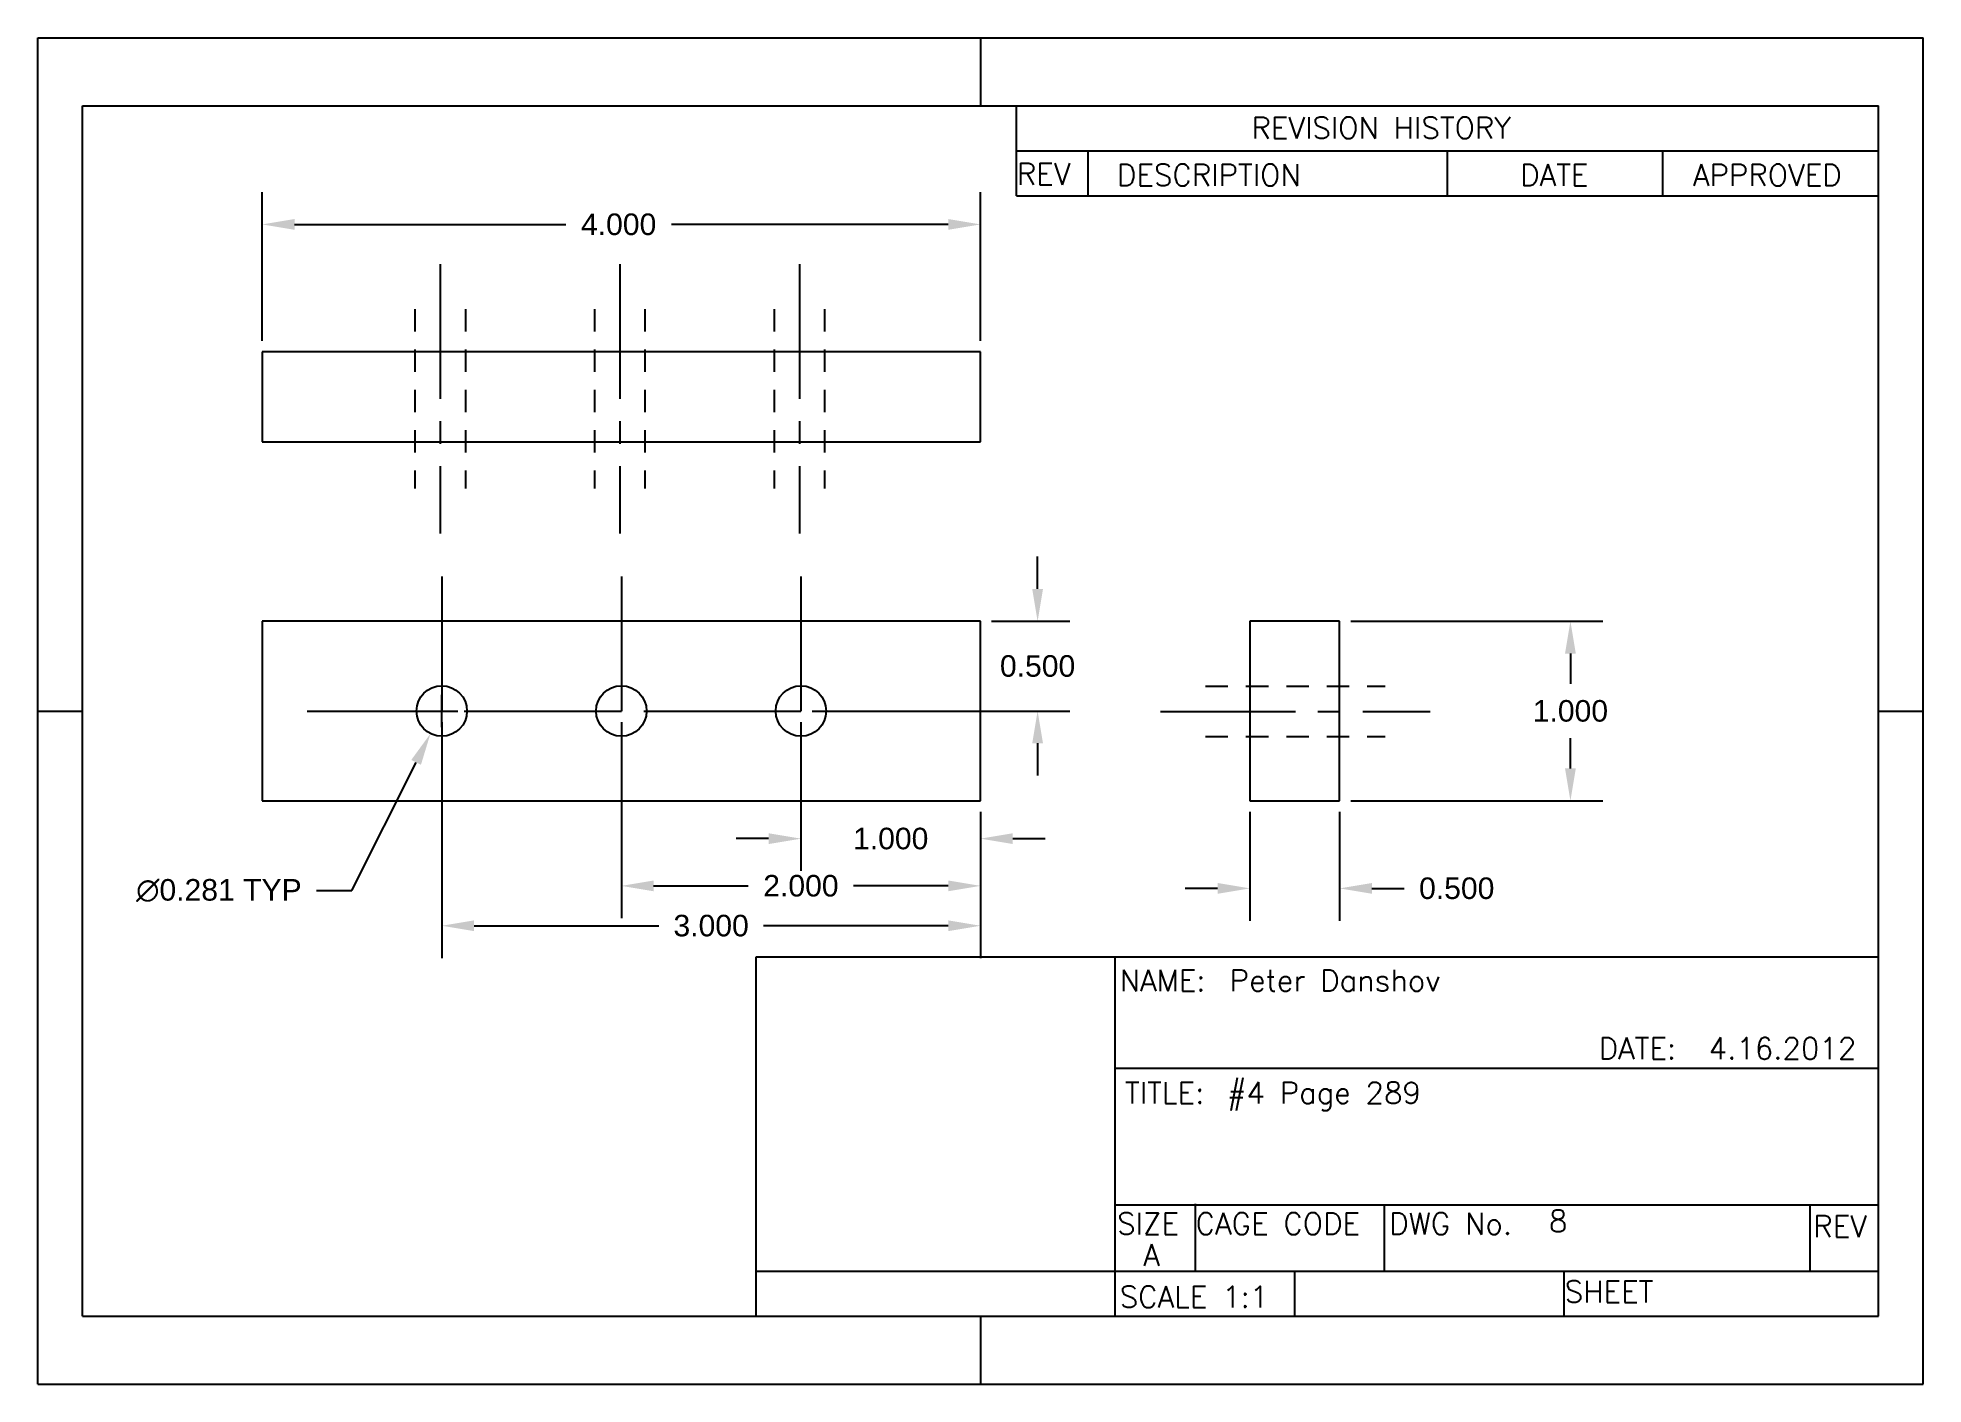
# Model space of a CAD drawing. Header units: inches. Extents: x 0.8 to 11.2, y 0.2 to 7.8.
import ezdxf

# ---------------------------------------------------------------- set-up
doc = ezdxf.new("R2010")
doc.units = ezdxf.units.IN
doc.header["$MEASUREMENT"] = 0
doc.linetypes.add('CENTER2', pattern=[1.125, 0.75, -0.125, 0.125, -0.125])
doc.linetypes.add('HIDDEN2', pattern=[0.1875, 0.125, -0.0625])
doc.layers.add('Center', color=7, linetype='CENTER2')
doc.layers.add('Hidden', color=7, linetype='HIDDEN2')
doc.styles.add('ROMANS', font='romans.shx')
doc.styles.get("Standard").update_dxf_attribs({"font": 'arial.ttf'})
doc.dimstyles.get("Standard").update_dxf_attribs({"dimtxt": 0.12, "dimasz": 0.18, "dimexe": 0.18, "dimexo": 0.0625, "dimgap": 0.09, "dimtad": 0, "dimtih": 1, "dimtoh": 1, "dimdec": 3, "dimzin": 0, "dimdsep": 46, "dimtxsty": 'Standard', "dimcen": 0.09, "dimadec": 0, "dimazin": 0, "dimtfac": 1, "dimtdec": 3, "dimtofl": 0, "dimtmove": 0, "dimatfit": 3, "dimfxl": 1, "dimtolj": 1, "dimtzin": 0, "dimarcsym": 0})

# ---------------------------------------------------------------- blocks, each defined once
blk = doc.blocks.new('*D1')
at = {"color": 0, "lineweight": -2, "transparency": 16777216}
for p, q in [((2.91, 4), (3.09, 4)), ((3, 3.91), (3, 4.09)), ((2.5, 3), (2.857, 3.713)), ((2.303, 3), (2.5, 3))]:
    blk.add_line(p, q, dxfattribs=at)
at = {"color": 0, "transparency": 16777216}
blk.add_solid([(2.83, 3.727), (2.884, 3.7), (2.937, 3.874)], dxfattribs=at)
at = {"layer": 'Defpoints', "color": 0, "transparency": 16777216}
for p in [(3.063, 4.126), (2.937, 3.874)]:
    blk.add_point(p, dxfattribs=at)
at = {"color": 0, "transparency": 16777216, "insert": (1.759, 3), "char_height": 0.12, "attachment_point": 5}
blk.add_mtext('\\A1;∅0.281 TYP', dxfattribs=at)
blk = doc.blocks.new('*D3')
at = {"color": 0, "lineweight": -2, "transparency": 16777216}
for p, q in [((2, 6.062), (2, 6.89)), ((6, 6.062), (6, 6.89)), ((2.18, 6.71), (3.69, 6.71)), ((5.82, 6.71), (4.279, 6.71))]:
    blk.add_line(p, q, dxfattribs=at)
at = {"color": 0, "transparency": 16777216}
for points in [[(2.18, 6.74), (2.18, 6.68), (2, 6.71)], [(5.82, 6.74), (5.82, 6.68), (6, 6.71)]]:
    blk.add_solid(points, dxfattribs=at)
at = {"layer": 'Defpoints', "color": 0, "transparency": 16777216}
for p in [(2, 6.71), (2, 6), (6, 6)]:
    blk.add_point(p, dxfattribs=at)
at = {"color": 0, "transparency": 16777216, "insert": (3.985, 6.71), "char_height": 0.12, "attachment_point": 5}
blk.add_mtext('\\A1;4.000', dxfattribs=at)
blk = doc.blocks.new('*D4')
at = {"color": 0, "lineweight": -2, "transparency": 16777216}
for p, q in [((5, 3.938), (5, 3.109)), ((6, 3.438), (6, 3.109)), ((4.82, 3.289), (4.64, 3.289)), ((6.18, 3.289), (6.36, 3.289))]:
    blk.add_line(p, q, dxfattribs=at)
at = {"color": 0, "transparency": 16777216}
for points in [[(4.82, 3.319), (4.82, 3.259), (5, 3.289)], [(6.18, 3.319), (6.18, 3.259), (6, 3.289)]]:
    blk.add_solid(points, dxfattribs=at)
at = {"layer": 'Defpoints', "color": 0, "transparency": 16777216}
for p in [(5, 4), (6, 3.5), (5, 3.289)]:
    blk.add_point(p, dxfattribs=at)
at = {"color": 0, "transparency": 16777216, "insert": (5.5, 3.289), "char_height": 0.12, "attachment_point": 5}
blk.add_mtext('\\A1;1.000', dxfattribs=at)
blk = doc.blocks.new('*D5')
at = {"color": 0, "lineweight": -2, "transparency": 16777216}
for p, q in [((4, 3.938), (4, 2.846)), ((6, 3.438), (6, 2.846)), ((4.18, 3.026), (4.707, 3.026)), ((5.82, 3.026), (5.293, 3.026))]:
    blk.add_line(p, q, dxfattribs=at)
at = {"color": 0, "transparency": 16777216}
for points in [[(4.18, 3.056), (4.18, 2.996), (4, 3.026)], [(5.82, 3.056), (5.82, 2.996), (6, 3.026)]]:
    blk.add_solid(points, dxfattribs=at)
at = {"layer": 'Defpoints', "color": 0, "transparency": 16777216}
for p in [(4, 4), (6, 3.5), (4, 3.026)]:
    blk.add_point(p, dxfattribs=at)
at = {"color": 0, "transparency": 16777216, "insert": (5, 3.026), "char_height": 0.12, "attachment_point": 5}
blk.add_mtext('\\A1;2.000', dxfattribs=at)
blk = doc.blocks.new('*D6')
at = {"color": 0, "lineweight": -2, "transparency": 16777216}
for p, q in [((3, 3.938), (3, 2.624)), ((6, 3.438), (6, 2.624)), ((3.18, 2.804), (4.208, 2.804)), ((5.82, 2.804), (4.792, 2.804))]:
    blk.add_line(p, q, dxfattribs=at)
at = {"color": 0, "transparency": 16777216}
for points in [[(3.18, 2.834), (3.18, 2.774), (3, 2.804)], [(5.82, 2.834), (5.82, 2.774), (6, 2.804)]]:
    blk.add_solid(points, dxfattribs=at)
at = {"layer": 'Defpoints', "color": 0, "transparency": 16777216}
for p in [(3, 4), (6, 3.5), (3, 2.804)]:
    blk.add_point(p, dxfattribs=at)
at = {"color": 0, "transparency": 16777216, "insert": (4.5, 2.804), "char_height": 0.12, "attachment_point": 5}
blk.add_mtext('\\A1;3.000', dxfattribs=at)
blk = doc.blocks.new('*D7')
at = {"color": 0, "lineweight": -2, "transparency": 16777216}
for p, q in [((6.318, 4.68), (6.318, 4.86)), ((6.062, 4.5), (6.498, 4.5)), ((5.062, 4), (6.498, 4)), ((6.318, 3.82), (6.318, 3.64))]:
    blk.add_line(p, q, dxfattribs=at)
at = {"color": 0, "transparency": 16777216}
for points in [[(6.288, 4.68), (6.348, 4.68), (6.318, 4.5)], [(6.288, 3.82), (6.348, 3.82), (6.318, 4)]]:
    blk.add_solid(points, dxfattribs=at)
at = {"layer": 'Defpoints', "color": 0, "transparency": 16777216}
for p in [(6, 4.5), (5, 4), (6.318, 4)]:
    blk.add_point(p, dxfattribs=at)
at = {"color": 0, "transparency": 16777216, "insert": (6.318, 4.25), "char_height": 0.12, "attachment_point": 5}
blk.add_mtext('\\A1;0.500', dxfattribs=at)
blk = doc.blocks.new('*D8')
at = {"color": 0, "lineweight": -2, "transparency": 16777216}
for p, q in [((8.062, 4.5), (9.465, 4.5)), ((9.285, 4.32), (9.285, 4.151)), ((9.285, 3.68), (9.285, 3.849)), ((8.062, 3.5), (9.465, 3.5))]:
    blk.add_line(p, q, dxfattribs=at)
at = {"color": 0, "transparency": 16777216}
for points in [[(9.255, 4.32), (9.315, 4.32), (9.285, 4.5)], [(9.255, 3.68), (9.315, 3.68), (9.285, 3.5)]]:
    blk.add_solid(points, dxfattribs=at)
at = {"layer": 'Defpoints', "color": 0, "transparency": 16777216}
for p in [(8, 4.5), (8, 3.5), (9.285, 3.5)]:
    blk.add_point(p, dxfattribs=at)
at = {"color": 0, "transparency": 16777216, "insert": (9.285, 4), "char_height": 0.12, "attachment_point": 5}
blk.add_mtext('\\A1;1.000', dxfattribs=at)
blk = doc.blocks.new('*D9')
at = {"color": 0, "lineweight": -2, "transparency": 16777216}
for p, q in [((7.5, 3.438), (7.5, 2.832)), ((8, 3.438), (8, 2.832)), ((7.32, 3.012), (7.14, 3.012)), ((8.18, 3.012), (8.36, 3.012))]:
    blk.add_line(p, q, dxfattribs=at)
at = {"color": 0, "transparency": 16777216}
for points in [[(7.32, 3.042), (7.32, 2.982), (7.5, 3.012)], [(8.18, 3.042), (8.18, 2.982), (8, 3.012)]]:
    blk.add_solid(points, dxfattribs=at)
at = {"layer": 'Defpoints', "color": 0, "transparency": 16777216}
for p in [(7.5, 3.5), (8, 3.5), (8, 3.012)]:
    blk.add_point(p, dxfattribs=at)
at = {"color": 0, "transparency": 16777216, "insert": (8.652, 3.012), "char_height": 0.12, "attachment_point": 5}
blk.add_mtext('\\A1;0.500', dxfattribs=at)

msp = doc.modelspace()

# ---------------------------------------------------------------- linework, layer by layer
for p, q in [((0.75, 0.25), (0.75, 7.75)), ((0.75, 7.75), (11.25, 7.75)), ((6, 7.75), (6, 7.37)), ((11.25, 0.25), (11.25, 7.75)), ((1, 0.63), (1, 7.37)), ((1, 7.37), (11, 7.37)), ((6.2, 6.87), (6.2, 7.37)), ((11, 0.63), (11, 7.37)), ((6.2, 7.12), (11, 7.12)), ((6.6, 6.87), (6.6, 7.12)), ((8.6, 6.87), (8.6, 7.12)), ((9.8, 6.87), (9.8, 7.12)), ((6.2, 6.87), (11, 6.87)), ((6, 6), (2, 6)), ((2, 6), (2, 5.5)), ((6, 5.5), (6, 6)), ((2, 5.5), (6, 5.5)), ((6, 4.5), (2, 4.5)), ((2, 4.5), (2, 3.5)), ((6, 3.5), (6, 4.5)), ((8, 4.5), (7.5, 4.5)), ((7.5, 4.5), (7.5, 3.5)), ((8, 3.5), (8, 4.5)), ((0.75, 4), (1, 4)), ((11, 4), (11.25, 4)), ((2, 3.5), (6, 3.5)), ((7.5, 3.5), (8, 3.5)), ((4.75, 2.63), (11, 2.63)), ((4.75, 0.63), (4.75, 2.63)), ((6.75, 0.63), (6.75, 2.63)), ((6.75, 2.01), (11, 2.01)), ((6.75, 1.25), (11, 1.25)), ((7.1978, 0.8853), (7.1978, 1.2553)), ((8.25, 0.88), (8.25, 1.25)), ((10.62, 0.88), (10.62, 1.25)), ((4.75, 0.88), (11, 0.88)), ((7.75, 0.63), (7.75, 0.88)), ((9.25, 0.63), (9.25, 0.88)), ((1, 0.63), (11, 0.63)), ((6, 0.63), (6, 0.25)), ((0.75, 0.25), (11.25, 0.25))]:
    msp.add_line(p, q)
for centre in [(3, 4), (4, 4), (5, 4)]:
    msp.add_circle(centre, 0.1405)
at = {"layer": 'Center'}
for p, q in [((2.9912, 6.4889), (2.9912, 4.9889)), ((3.9912, 6.4889), (3.9912, 4.9889)), ((4.9912, 6.4889), (4.9912, 4.9889)), ((3, 4.75), (3, 3.25)), ((4, 4.75), (4, 3.25)), ((5, 4.75), (5, 3.25)), ((2.25, 4), (3.75, 4)), ((3.25, 4), (4.75, 4)), ((4.25, 4), (5.75, 4)), ((7.0032, 3.9978), (8.5032, 3.9978))]:
    msp.add_line(p, q, dxfattribs=at)
at = {"layer": 'Hidden'}
for p, q in [((2.8507, 6.2389), (2.8507, 5.2389)), ((3.1317, 6.2389), (3.1317, 5.2389)), ((3.8507, 6.2389), (3.8507, 5.2389)), ((4.1317, 6.2389), (4.1317, 5.2389)), ((4.8507, 6.2389), (4.8507, 5.2389)), ((5.1317, 6.2389), (5.1317, 5.2389)), ((7.2532, 4.1383), (8.2532, 4.1383)), ((7.2532, 3.8573), (8.2532, 3.8573))]:
    msp.add_line(p, q, dxfattribs=at)

# ---------------------------------------------------------------- texts
at = {"style": 'ROMANS'}
for s, p in [('REVISION HISTORY', (7.5086, 7.1879)), ('REV', (6.2024, 6.9314)), ('DESCRIPTION', (6.7599, 6.9254)), ('DATE', (9.0051, 6.9248)), ('APPROVED', (9.9671, 6.9248)), ('NAME:', (6.7751, 2.4393)), ('Peter Danshov', (7.3872, 2.4393)), ('DATE:', (9.4424, 2.0607)), ('4.16.2012', (10.0545, 2.0607)), ('TITLE:', (6.8042, 1.8131)), ('#4 Page 289', (7.3727, 1.8131)), ('SIZE', (6.7605, 1.0849)), ('CAGE CODE', (7.1978, 1.0849)), ('DWG No.', (8.2763, 1.0849)), ('8', (9.1654, 1.0995)), ('REV', (10.6375, 1.0703)), ('A', (6.9063, 0.9102)), ('SCALE 1:1', (6.7751, 0.6771)), ('SHEET', (9.2529, 0.7063))]:
    msp.add_text(s, height=0.12, dxfattribs=at).set_placement(p)

# ---------------------------------------------------------------- dimensions: what is measured, and where the dimension line sits
dim = msp.add_linear_dim(base=(2, 6.7099), p1=(6, 6), p2=(2, 6), dimstyle='Standard')
dim.commit()
dim.dimension.update_dxf_attribs({"geometry": '*D3', "text_midpoint": (3.9846, 6.7099), "dimtype": 160})
for base, p1, p2, picture, middle in [((6.3178, 4), (6, 4.5), (5, 4), '*D7', (6.3178, 4.25)), ((9.2853, 3.5), (8, 4.5), (8, 3.5), '*D8', (9.2853, 4))]:
    dim = msp.add_linear_dim(base=base, p1=p1, p2=p2, angle=90, dimstyle='Standard')
    dim.commit()
    dim.dimension.update_dxf_attribs({"geometry": picture, "text_midpoint": middle})
dim = msp.add_diameter_dim_2p(p1=(3.0628, 4.1257), p2=(2.9372, 3.8743), text='<> TYP', dimstyle='Standard')
dim.commit()
dim.dimension.update_dxf_attribs({"geometry": '*D1', "text_midpoint": (1.7588, 3), "dimtype": 163})
for base, p1, p2, picture, middle in [((3, 2.8043), (6, 3.5), (3, 4), '*D6', (4.5, 2.8043)), ((4, 3.026), (6, 3.5), (4, 4), '*D5', (5, 3.026)), ((5, 3.2892), (6, 3.5), (5, 4), '*D4', (5.5, 3.2892)), ((8, 3.0121), (7.5, 3.5), (8, 3.5), '*D9', (8.6523, 3.0121))]:
    dim = msp.add_linear_dim(base=base, p1=p1, p2=p2, dimstyle='Standard')
    dim.commit()
    dim.dimension.update_dxf_attribs({"geometry": picture, "text_midpoint": middle})

doc.saveas('drawing.dxf')
